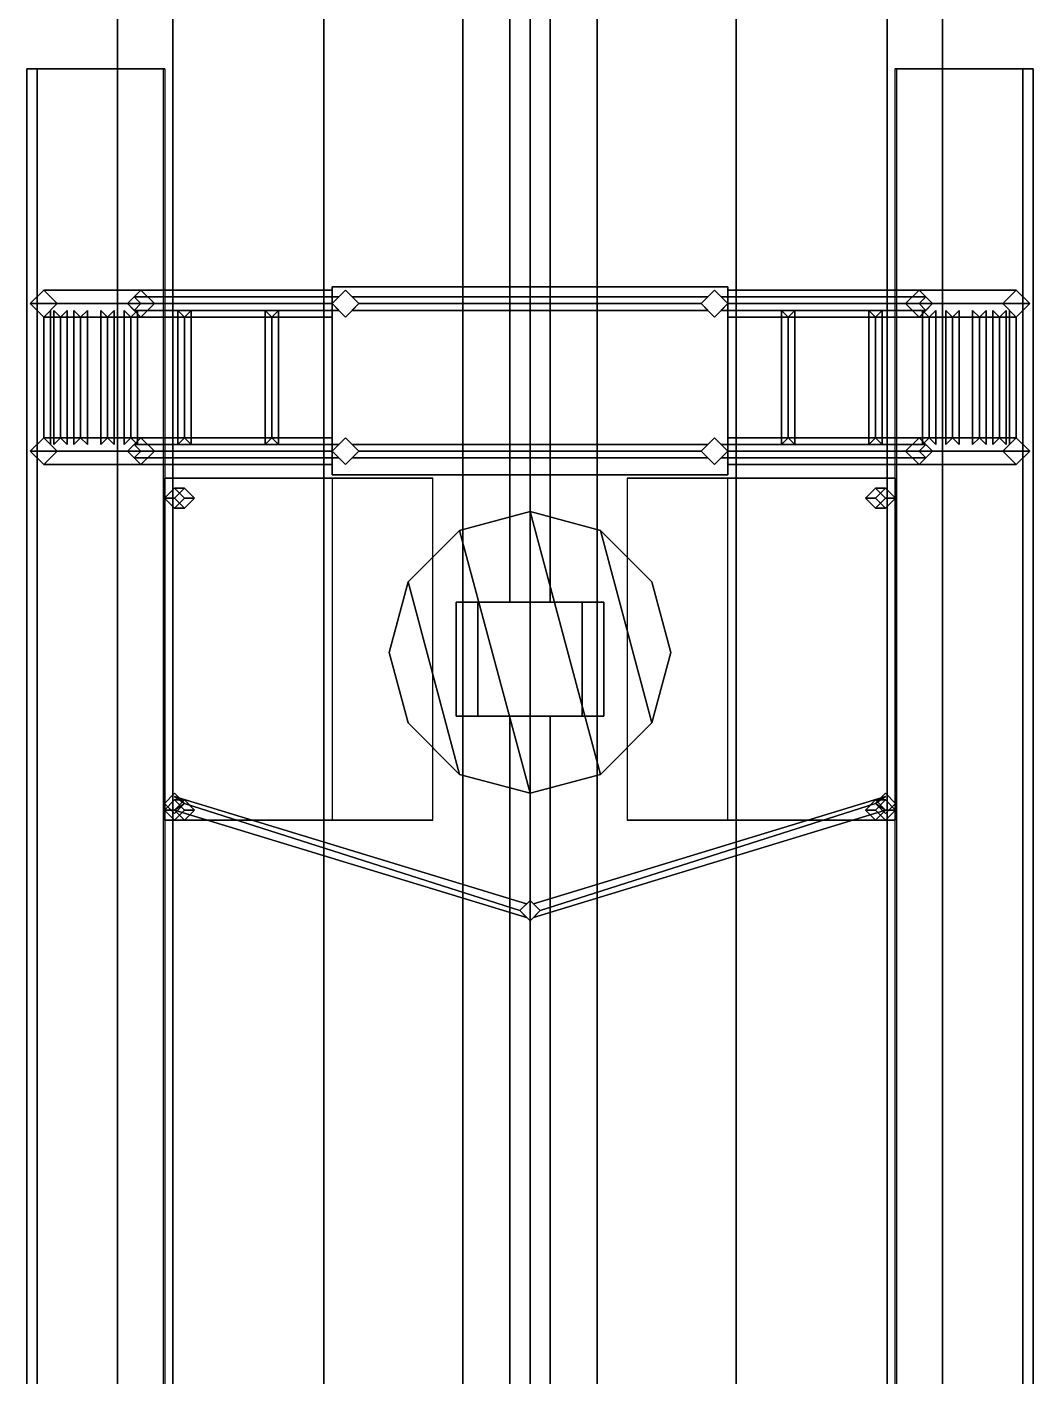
# Model space of a CAD drawing. Extents: x -1.6 to 1.6, y -6.2 to 6.2.
# Drawn here: x -1.5 to 1.5, y -2.218 to 1.805 of the extents above; entities that cross this region are included whole.
import ezdxf

# ---------------------------------------------------------------- set-up
doc = ezdxf.new("R2010")
doc.units = 0
doc.layers.get('0').update_dxf_attribs({"linetype": 'CONTINUOUS'})

msp = doc.modelspace()

# ---------------------------------------------------------------- linework, layer by layer
for points in [[(-1.0652, 4.75, 3.165), (-1.23, 4.75, 2.55), (-1.23, -4.69, 2.55), (-1.0652, -4.69, 3.165)], [(-1.23, 4.75, 2.55), (-1.0652, 4.75, 1.935), (-1.0652, -4.69, 1.935), (-1.23, -4.69, 2.55)], [(-0.615, 4.75, 3.6152), (-1.0652, 4.75, 3.165), (-1.0652, -4.69, 3.165), (-0.615, -4.69, 3.6152)], [(-1.0652, 4.75, 1.935), (-0.615, 4.75, 1.4848), (-0.615, -4.69, 1.4848), (-1.0652, -4.69, 1.935)], [(0, 4.75, 3.78), (-0.615, 4.75, 3.6152), (-0.615, -4.69, 3.6152), (0, -4.69, 3.78)], [(-0.615, 4.75, 1.4848), (0, 4.75, 1.32), (0, -4.69, 1.32), (-0.615, -4.69, 1.4848)], [(0.615, 4.75, 3.6152), (0, 4.75, 3.78), (0, -4.69, 3.78), (0.615, -4.69, 3.6152)], [(0, 4.75, 1.32), (0.615, 4.75, 1.4848), (0.615, -4.69, 1.4848), (0, -4.69, 1.32)], [(1.0652, 4.75, 3.165), (0.615, 4.75, 3.6152), (0.615, -4.69, 3.6152), (1.0652, -4.69, 3.165)], [(0.615, 4.75, 1.4848), (1.0652, 4.75, 1.935), (1.0652, -4.69, 1.935), (0.615, -4.69, 1.4848)], [(1.23, 4.75, 2.55), (1.0652, 4.75, 3.165), (1.0652, -4.69, 3.165), (1.23, -4.69, 2.55)], [(1.0652, 4.75, 1.935), (1.23, 4.75, 2.55), (1.23, -4.69, 2.55), (1.0652, -4.69, 1.935)], [(-0.2, 3.72, 1.2), (-0.2, -3.71, 1.2), (-0.2, -3.71, 1.32), (-0.2, 3.72, 1.32)], [(0.2, 3.72, 1.2), (0.2, -3.71, 1.2), (-0.2, -3.71, 1.2), (-0.2, 3.72, 1.2)], [(-0.2, 3.72, 1.32), (-0.2, -3.71, 1.32), (0.2, -3.71, 1.32), (0.2, 3.72, 1.32)], [(0.2, -3.71, 1.32), (0.2, -3.71, 1.2), (0.2, 3.72, 1.2), (0.2, 3.72, 1.32)], [(0, 3.7, 0.9), (-0.06, 3.7, 0.84), (-0.06, 0.09, 0.84), (0, 0.09, 0.9)], [(-0.06, 3.7, 0.84), (0, 3.7, 0.78), (0, 0.09, 0.78), (-0.06, 0.09, 0.84)], [(0.06, 3.7, 0.84), (0, 3.7, 0.9), (0, 0.09, 0.9), (0.06, 0.09, 0.84)], [(0, 3.7, 0.78), (0.06, 3.7, 0.84), (0.06, 0.09, 0.84), (0, 0.09, 0.78)], [(-1.0887, 1.68, 2.0225), (-1.47, 1.68, 1.79), (-1.5, 1.68, 1.79), (-1.0929, 1.68, 2.0382)], [(-1.0929, 1.68, 2.0382), (-1.5, 1.68, 1.79), (-1.5, -2.72, 1.79), (-1.0929, -2.72, 2.0382)], [(-1.5, -2.72, 1.79), (-1.5, 1.68, 1.79), (-1.47, 1.68, 1.79), (-1.47, -2.72, 1.79)], [(-1.47, -2.72, 1.79), (-1.47, 1.68, 1.79), (-1.0887, 1.68, 2.0225), (-1.0887, -2.72, 2.0225)], [(1.47, 1.68, 1.79), (1.47, -2.72, 1.79), (1.0887, -2.72, 2.0225), (1.0887, 1.68, 2.0225)], [(1.0929, 1.68, 2.0382), (1.5, 1.68, 1.79), (1.47, 1.68, 1.79), (1.0887, 1.68, 2.0225)], [(1.0929, -2.72, 2.0382), (1.5, -2.72, 1.79), (1.5, 1.68, 1.79), (1.0929, 1.68, 2.0382)], [(1.5, 1.68, 1.79), (1.5, -2.72, 1.79), (1.47, -2.72, 1.79), (1.47, 1.68, 1.79)], [(-1.45, 1.02, 1.93), (-1.49, 0.98, 1.93), (-1.2, 0.98, 3.25), (-1.16, 1.02, 3.25)], [(-1.45, 1.02, 0.6), (-1.49, 0.98, 0.6), (-1.49, 0.98, 1.93), (-1.45, 1.02, 1.93)], [(-1.41, 0.98, 1.93), (-1.45, 1.02, 1.93), (-1.16, 1.02, 3.25), (-1.12, 0.98, 3.25)], [(-1.41, 0.98, 0.6), (-1.45, 1.02, 0.6), (-1.45, 1.02, 1.93), (-1.41, 0.98, 1.93)], [(-1.16, 1.02, 3.25), (-1.2, 0.98, 3.25), (-0.59, 0.98, 3.87), (-0.59, 1.02, 3.83)], [(-1.12, 0.98, 3.25), (-1.16, 1.02, 3.25), (-0.59, 1.02, 3.83), (-0.59, 0.98, 3.79)], [(-0.59, 1.03, 3.79), (-0.59, 0.47, 3.79), (-0.59, 0.47, 3.88), (-0.59, 1.03, 3.88)], [(0.59, 1.03, 3.88), (0.59, 1.03, 3.79), (-0.59, 1.03, 3.79), (-0.59, 1.03, 3.88)], [(0.59, 1.03, 3.79), (0.59, 0.47, 3.79), (-0.59, 0.47, 3.79), (-0.59, 1.03, 3.79)], [(-0.59, 1.03, 3.88), (-0.59, 0.47, 3.88), (0.59, 0.47, 3.88), (0.59, 1.03, 3.88)], [(-0.55, 1.02, 3.88), (-0.59, 0.98, 3.88), (-0.59, 0.98, 4.33), (-0.55, 1.02, 4.33)], [(-0.55, 1.02, 4.33), (-0.59, 0.98, 4.33), (-0.55, 0.94, 4.33), (-0.51, 0.98, 4.33)], [(-0.51, 0.98, 3.88), (-0.55, 1.02, 3.88), (-0.55, 1.02, 4.33), (-0.51, 0.98, 4.33)], [(0.55, 1.02, 3.88), (0.51, 0.98, 3.88), (0.51, 0.98, 4.33), (0.55, 1.02, 4.33)], [(0.55, 1.02, 4.33), (0.51, 0.98, 4.33), (0.55, 0.94, 4.33), (0.59, 0.98, 4.33)], [(0.59, 0.98, 3.88), (0.55, 1.02, 3.88), (0.55, 1.02, 4.33), (0.59, 0.98, 4.33)], [(0.59, 0.47, 3.88), (0.59, 0.47, 3.79), (0.59, 1.03, 3.79), (0.59, 1.03, 3.88)], [(1.16, 1.02, 3.25), (1.12, 0.98, 3.25), (0.59, 0.98, 3.79), (0.59, 1.02, 3.83)], [(1.2, 0.98, 3.25), (1.16, 1.02, 3.25), (0.59, 1.02, 3.83), (0.59, 0.98, 3.87)], [(1.45, 1.02, 1.93), (1.41, 0.98, 1.93), (1.12, 0.98, 3.25), (1.16, 1.02, 3.25)], [(1.49, 0.98, 1.93), (1.45, 1.02, 1.93), (1.16, 1.02, 3.25), (1.2, 0.98, 3.25)], [(1.45, 1.02, 0.6), (1.41, 0.98, 0.6), (1.41, 0.98, 1.93), (1.45, 1.02, 1.93)], [(1.49, 0.98, 0.6), (1.45, 1.02, 0.6), (1.45, 1.02, 1.93), (1.49, 0.98, 1.93)], [(-1.49, 0.98, 1.93), (-1.45, 0.94, 1.93), (-1.16, 0.94, 3.25), (-1.2, 0.98, 3.25)], [(-1.49, 0.98, 0.6), (-1.45, 0.94, 0.6), (-1.45, 0.94, 1.93), (-1.49, 0.98, 1.93)], [(-1.45, 0.94, 1.93), (-1.41, 0.98, 1.93), (-1.12, 0.98, 3.25), (-1.16, 0.94, 3.25)], [(-1.45, 0.94, 0.6), (-1.41, 0.98, 0.6), (-1.41, 0.98, 1.93), (-1.45, 0.94, 1.93)], [(-0.59, 0.98, 4.33), (-0.57, 1, 4.31), (-1.18, 1, 3.35), (-1.2, 0.98, 3.35)], [(-1.2, 0.98, 3.35), (-1.18, 1, 3.35), (-1.18, 1, 3.25), (-1.2, 0.98, 3.25)], [(-1.2, 0.98, 3.25), (-1.16, 0.94, 3.25), (-0.59, 0.94, 3.83), (-0.59, 0.98, 3.87)], [(-0.57, 0.96, 4.31), (-0.59, 0.98, 4.33), (-1.2, 0.98, 3.35), (-1.18, 0.96, 3.35)], [(-1.18, 0.96, 3.35), (-1.2, 0.98, 3.35), (-1.2, 0.98, 3.25), (-1.18, 0.96, 3.25)], [(-0.57, 1, 4.31), (-0.59, 0.98, 4.29), (-1.16, 0.98, 3.35), (-1.18, 1, 3.35)], [(-1.18, 1, 3.35), (-1.16, 0.98, 3.35), (-1.16, 0.98, 3.29), (-1.18, 1, 3.25)], [(-0.59, 0.98, 4.29), (-0.57, 0.96, 4.31), (-1.18, 0.96, 3.35), (-1.16, 0.98, 3.35)], [(-1.16, 0.98, 3.35), (-1.18, 0.96, 3.35), (-1.18, 0.96, 3.25), (-1.16, 0.98, 3.29)], [(-1.16, 0.94, 3.25), (-1.12, 0.98, 3.25), (-0.59, 0.98, 3.79), (-0.59, 0.94, 3.83)], [(-0.59, 0.98, 3.88), (-0.55, 0.94, 3.88), (-0.55, 0.94, 4.33), (-0.59, 0.98, 4.33)], [(-0.55, 0.94, 3.88), (-0.51, 0.98, 3.88), (-0.51, 0.98, 4.33), (-0.55, 0.94, 4.33)], [(0.51, 0.98, 4.33), (0.53, 1, 4.31), (-0.53, 1, 4.31), (-0.51, 0.98, 4.33)], [(0.53, 1, 4.31), (0.51, 0.98, 4.29), (-0.51, 0.98, 4.29), (-0.53, 1, 4.31)], [(0.53, 0.96, 4.31), (0.51, 0.98, 4.33), (-0.51, 0.98, 4.33), (-0.53, 0.96, 4.31)], [(0.51, 0.98, 4.29), (0.53, 0.96, 4.31), (-0.53, 0.96, 4.31), (-0.51, 0.98, 4.29)], [(0.51, 0.98, 3.88), (0.55, 0.94, 3.88), (0.55, 0.94, 4.33), (0.51, 0.98, 4.33)], [(0.55, 0.94, 3.88), (0.59, 0.98, 3.88), (0.59, 0.98, 4.33), (0.55, 0.94, 4.33)], [(0.57, 1, 4.31), (0.59, 0.98, 4.33), (1.2, 0.98, 3.35), (1.18, 1, 3.35)], [(0.59, 0.98, 4.29), (0.57, 1, 4.31), (1.18, 1, 3.35), (1.16, 0.98, 3.35)], [(0.59, 0.98, 4.33), (0.57, 0.96, 4.31), (1.18, 0.96, 3.35), (1.2, 0.98, 3.35)], [(0.57, 0.96, 4.31), (0.59, 0.98, 4.29), (1.16, 0.98, 3.35), (1.18, 0.96, 3.35)], [(1.16, 0.94, 3.25), (1.2, 0.98, 3.25), (0.59, 0.98, 3.87), (0.59, 0.94, 3.83)], [(1.12, 0.98, 3.25), (1.16, 0.94, 3.25), (0.59, 0.94, 3.83), (0.59, 0.98, 3.79)], [(1.41, 0.98, 1.93), (1.45, 0.94, 1.93), (1.16, 0.94, 3.25), (1.12, 0.98, 3.25)], [(1.16, 0.98, 3.35), (1.18, 1, 3.35), (1.18, 1, 3.25), (1.16, 0.98, 3.29)], [(1.18, 0.96, 3.35), (1.16, 0.98, 3.35), (1.16, 0.98, 3.29), (1.18, 0.96, 3.25)], [(1.45, 0.94, 1.93), (1.49, 0.98, 1.93), (1.2, 0.98, 3.25), (1.16, 0.94, 3.25)], [(1.18, 1, 3.35), (1.2, 0.98, 3.35), (1.2, 0.98, 3.25), (1.18, 1, 3.25)], [(1.2, 0.98, 3.35), (1.18, 0.96, 3.35), (1.18, 0.96, 3.25), (1.2, 0.98, 3.25)], [(1.41, 0.98, 0.6), (1.45, 0.94, 0.6), (1.45, 0.94, 1.93), (1.41, 0.98, 1.93)], [(1.45, 0.94, 0.6), (1.49, 0.98, 0.6), (1.49, 0.98, 1.93), (1.45, 0.94, 1.93)], [(-1.45, 0.94, 0.64), (-1.47, 0.96, 0.62), (-1.47, 0.56, 0.62), (-1.45, 0.58, 0.64)], [(-1.47, 0.96, 0.62), (-1.45, 0.94, 0.6), (-1.45, 0.58, 0.6), (-1.47, 0.56, 0.62)], [(-1.45, 0.94, 1.02), (-1.47, 0.96, 1), (-1.47, 0.56, 1), (-1.45, 0.58, 1.02)], [(-1.47, 0.96, 1), (-1.45, 0.94, 0.98), (-1.45, 0.58, 0.98), (-1.47, 0.56, 1)], [(-1.45, 0.94, 1.31), (-1.47, 0.96, 1.29), (-1.47, 0.56, 1.29), (-1.45, 0.58, 1.31)], [(-1.47, 0.96, 1.29), (-1.45, 0.94, 1.27), (-1.45, 0.58, 1.27), (-1.47, 0.56, 1.29)], [(-1.45, 0.94, 1.58), (-1.47, 0.96, 1.56), (-1.47, 0.56, 1.56), (-1.45, 0.58, 1.58)], [(-1.47, 0.96, 1.56), (-1.45, 0.94, 1.54), (-1.45, 0.58, 1.54), (-1.47, 0.56, 1.56)], [(-1.45, 0.94, 1.91), (-1.47, 0.96, 1.89), (-1.47, 0.56, 1.89), (-1.45, 0.58, 1.91)], [(-1.47, 0.96, 1.89), (-1.45, 0.94, 1.87), (-1.45, 0.58, 1.87), (-1.47, 0.56, 1.89)], [(-1.43, 0.96, 0.62), (-1.45, 0.94, 0.64), (-1.45, 0.58, 0.64), (-1.43, 0.56, 0.62)], [(-1.45, 0.94, 0.6), (-1.43, 0.96, 0.62), (-1.43, 0.56, 0.62), (-1.45, 0.58, 0.6)], [(-1.43, 0.96, 1), (-1.45, 0.94, 1.02), (-1.45, 0.58, 1.02), (-1.43, 0.56, 1)], [(-1.45, 0.94, 0.98), (-1.43, 0.96, 1), (-1.43, 0.56, 1), (-1.45, 0.58, 0.98)], [(-1.43, 0.96, 1.29), (-1.45, 0.94, 1.31), (-1.45, 0.58, 1.31), (-1.43, 0.56, 1.29)], [(-1.45, 0.94, 1.27), (-1.43, 0.96, 1.29), (-1.43, 0.56, 1.29), (-1.45, 0.58, 1.27)], [(-1.43, 0.96, 1.56), (-1.45, 0.94, 1.58), (-1.45, 0.58, 1.58), (-1.43, 0.56, 1.56)], [(-1.45, 0.94, 1.54), (-1.43, 0.96, 1.56), (-1.43, 0.56, 1.56), (-1.45, 0.58, 1.54)], [(-1.43, 0.96, 1.89), (-1.45, 0.94, 1.91), (-1.45, 0.58, 1.91), (-1.43, 0.56, 1.89)], [(-1.45, 0.94, 1.87), (-1.43, 0.96, 1.89), (-1.43, 0.56, 1.89), (-1.45, 0.58, 1.87)], [(-1.4, 0.94, 2.18), (-1.42, 0.96, 2.16), (-1.42, 0.56, 2.16), (-1.4, 0.58, 2.18)], [(-1.42, 0.96, 2.16), (-1.4, 0.94, 2.14), (-1.4, 0.58, 2.14), (-1.42, 0.56, 2.16)], [(-1.38, 0.96, 2.16), (-1.4, 0.94, 2.18), (-1.4, 0.58, 2.18), (-1.38, 0.56, 2.16)], [(-1.4, 0.94, 2.14), (-1.38, 0.96, 2.16), (-1.38, 0.56, 2.16), (-1.4, 0.58, 2.14)], [(-1.34, 0.94, 2.44), (-1.36, 0.96, 2.42), (-1.36, 0.56, 2.42), (-1.34, 0.58, 2.44)], [(-1.36, 0.96, 2.42), (-1.34, 0.94, 2.4), (-1.34, 0.58, 2.4), (-1.36, 0.56, 2.42)], [(-1.32, 0.96, 2.42), (-1.34, 0.94, 2.44), (-1.34, 0.58, 2.44), (-1.32, 0.56, 2.42)], [(-1.34, 0.94, 2.4), (-1.32, 0.96, 2.42), (-1.32, 0.56, 2.42), (-1.34, 0.58, 2.4)], [(-1.26, 0.94, 2.79), (-1.28, 0.96, 2.77), (-1.28, 0.56, 2.77), (-1.26, 0.58, 2.79)], [(-1.28, 0.96, 2.77), (-1.26, 0.94, 2.75), (-1.26, 0.58, 2.75), (-1.28, 0.56, 2.77)], [(-1.24, 0.96, 2.77), (-1.26, 0.94, 2.79), (-1.26, 0.58, 2.79), (-1.24, 0.56, 2.77)], [(-1.26, 0.94, 2.75), (-1.24, 0.96, 2.77), (-1.24, 0.56, 2.77), (-1.26, 0.58, 2.75)], [(-1.19, 0.94, 3.12), (-1.21, 0.96, 3.1), (-1.21, 0.56, 3.1), (-1.19, 0.58, 3.12)], [(-1.21, 0.96, 3.1), (-1.19, 0.94, 3.08), (-1.19, 0.58, 3.08), (-1.21, 0.56, 3.1)], [(-1.17, 0.96, 3.1), (-1.19, 0.94, 3.12), (-1.19, 0.58, 3.12), (-1.17, 0.56, 3.1)], [(-1.19, 0.94, 3.08), (-1.17, 0.96, 3.1), (-1.17, 0.56, 3.1), (-1.19, 0.58, 3.08)], [(-1.03, 0.94, 3.4), (-1.05, 0.96, 3.38), (-1.05, 0.56, 3.38), (-1.03, 0.58, 3.4)], [(-1.05, 0.96, 3.38), (-1.03, 0.94, 3.36), (-1.03, 0.58, 3.36), (-1.05, 0.56, 3.38)], [(-1.01, 0.96, 3.38), (-1.03, 0.94, 3.4), (-1.03, 0.58, 3.4), (-1.01, 0.56, 3.38)], [(-1.03, 0.94, 3.36), (-1.01, 0.96, 3.38), (-1.01, 0.56, 3.38), (-1.03, 0.58, 3.36)], [(-0.77, 0.94, 3.67), (-0.79, 0.96, 3.65), (-0.79, 0.56, 3.65), (-0.77, 0.58, 3.67)], [(-0.79, 0.96, 3.65), (-0.77, 0.94, 3.63), (-0.77, 0.58, 3.63), (-0.79, 0.56, 3.65)], [(-0.75, 0.96, 3.65), (-0.77, 0.94, 3.67), (-0.77, 0.58, 3.67), (-0.75, 0.56, 3.65)], [(-0.77, 0.94, 3.63), (-0.75, 0.96, 3.65), (-0.75, 0.56, 3.65), (-0.77, 0.58, 3.63)], [(0.75, 0.56, 3.65), (0.77, 0.58, 3.67), (0.77, 0.94, 3.67), (0.75, 0.96, 3.65)], [(0.77, 0.58, 3.63), (0.75, 0.56, 3.65), (0.75, 0.96, 3.65), (0.77, 0.94, 3.63)], [(0.77, 0.58, 3.67), (0.79, 0.56, 3.65), (0.79, 0.96, 3.65), (0.77, 0.94, 3.67)], [(0.79, 0.56, 3.65), (0.77, 0.58, 3.63), (0.77, 0.94, 3.63), (0.79, 0.96, 3.65)], [(1.01, 0.56, 3.38), (1.03, 0.58, 3.4), (1.03, 0.94, 3.4), (1.01, 0.96, 3.38)], [(1.03, 0.58, 3.36), (1.01, 0.56, 3.38), (1.01, 0.96, 3.38), (1.03, 0.94, 3.36)], [(1.03, 0.58, 3.4), (1.05, 0.56, 3.38), (1.05, 0.96, 3.38), (1.03, 0.94, 3.4)], [(1.05, 0.56, 3.38), (1.03, 0.58, 3.36), (1.03, 0.94, 3.36), (1.05, 0.96, 3.38)], [(1.17, 0.56, 3.1), (1.19, 0.58, 3.12), (1.19, 0.94, 3.12), (1.17, 0.96, 3.1)], [(1.19, 0.58, 3.08), (1.17, 0.56, 3.1), (1.17, 0.96, 3.1), (1.19, 0.94, 3.08)], [(1.19, 0.58, 3.12), (1.21, 0.56, 3.1), (1.21, 0.96, 3.1), (1.19, 0.94, 3.12)], [(1.21, 0.56, 3.1), (1.19, 0.58, 3.08), (1.19, 0.94, 3.08), (1.21, 0.96, 3.1)], [(1.24, 0.56, 2.77), (1.26, 0.58, 2.79), (1.26, 0.94, 2.79), (1.24, 0.96, 2.77)], [(1.26, 0.58, 2.75), (1.24, 0.56, 2.77), (1.24, 0.96, 2.77), (1.26, 0.94, 2.75)], [(1.26, 0.58, 2.79), (1.28, 0.56, 2.77), (1.28, 0.96, 2.77), (1.26, 0.94, 2.79)], [(1.28, 0.56, 2.77), (1.26, 0.58, 2.75), (1.26, 0.94, 2.75), (1.28, 0.96, 2.77)], [(1.32, 0.56, 2.42), (1.34, 0.58, 2.44), (1.34, 0.94, 2.44), (1.32, 0.96, 2.42)], [(1.34, 0.58, 2.4), (1.32, 0.56, 2.42), (1.32, 0.96, 2.42), (1.34, 0.94, 2.4)], [(1.34, 0.58, 2.44), (1.36, 0.56, 2.42), (1.36, 0.96, 2.42), (1.34, 0.94, 2.44)], [(1.36, 0.56, 2.42), (1.34, 0.58, 2.4), (1.34, 0.94, 2.4), (1.36, 0.96, 2.42)], [(1.38, 0.56, 2.16), (1.4, 0.58, 2.18), (1.4, 0.94, 2.18), (1.38, 0.96, 2.16)], [(1.4, 0.58, 2.14), (1.38, 0.56, 2.16), (1.38, 0.96, 2.16), (1.4, 0.94, 2.14)], [(1.4, 0.58, 2.18), (1.42, 0.56, 2.16), (1.42, 0.96, 2.16), (1.4, 0.94, 2.18)], [(1.42, 0.56, 2.16), (1.4, 0.58, 2.14), (1.4, 0.94, 2.14), (1.42, 0.96, 2.16)], [(1.43, 0.56, 0.62), (1.45, 0.58, 0.64), (1.45, 0.94, 0.64), (1.43, 0.96, 0.62)], [(1.45, 0.58, 0.6), (1.43, 0.56, 0.62), (1.43, 0.96, 0.62), (1.45, 0.94, 0.6)], [(1.43, 0.56, 1), (1.45, 0.58, 1.02), (1.45, 0.94, 1.02), (1.43, 0.96, 1)], [(1.45, 0.58, 0.98), (1.43, 0.56, 1), (1.43, 0.96, 1), (1.45, 0.94, 0.98)], [(1.43, 0.56, 1.29), (1.45, 0.58, 1.31), (1.45, 0.94, 1.31), (1.43, 0.96, 1.29)], [(1.45, 0.58, 1.27), (1.43, 0.56, 1.29), (1.43, 0.96, 1.29), (1.45, 0.94, 1.27)], [(1.43, 0.56, 1.56), (1.45, 0.58, 1.58), (1.45, 0.94, 1.58), (1.43, 0.96, 1.56)], [(1.45, 0.58, 1.54), (1.43, 0.56, 1.56), (1.43, 0.96, 1.56), (1.45, 0.94, 1.54)], [(1.43, 0.56, 1.89), (1.45, 0.58, 1.91), (1.45, 0.94, 1.91), (1.43, 0.96, 1.89)], [(1.45, 0.58, 1.87), (1.43, 0.56, 1.89), (1.43, 0.96, 1.89), (1.45, 0.94, 1.87)], [(1.45, 0.58, 0.64), (1.47, 0.56, 0.62), (1.47, 0.96, 0.62), (1.45, 0.94, 0.64)], [(1.47, 0.56, 0.62), (1.45, 0.58, 0.6), (1.45, 0.94, 0.6), (1.47, 0.96, 0.62)], [(1.45, 0.58, 1.02), (1.47, 0.56, 1), (1.47, 0.96, 1), (1.45, 0.94, 1.02)], [(1.47, 0.56, 1), (1.45, 0.58, 0.98), (1.45, 0.94, 0.98), (1.47, 0.96, 1)], [(1.45, 0.58, 1.31), (1.47, 0.56, 1.29), (1.47, 0.96, 1.29), (1.45, 0.94, 1.31)], [(1.47, 0.56, 1.29), (1.45, 0.58, 1.27), (1.45, 0.94, 1.27), (1.47, 0.96, 1.29)], [(1.45, 0.58, 1.58), (1.47, 0.56, 1.56), (1.47, 0.96, 1.56), (1.45, 0.94, 1.58)], [(1.47, 0.56, 1.56), (1.45, 0.58, 1.54), (1.45, 0.94, 1.54), (1.47, 0.96, 1.56)], [(1.45, 0.58, 1.91), (1.47, 0.56, 1.89), (1.47, 0.96, 1.89), (1.45, 0.94, 1.91)], [(1.47, 0.56, 1.89), (1.45, 0.58, 1.87), (1.45, 0.94, 1.87), (1.47, 0.96, 1.89)], [(-1.45, 0.58, 1.93), (-1.49, 0.54, 1.93), (-1.2, 0.54, 3.25), (-1.16, 0.58, 3.25)], [(-1.45, 0.58, 0.6), (-1.49, 0.54, 0.6), (-1.49, 0.54, 1.93), (-1.45, 0.58, 1.93)], [(-1.41, 0.54, 1.93), (-1.45, 0.58, 1.93), (-1.16, 0.58, 3.25), (-1.12, 0.54, 3.25)], [(-1.41, 0.54, 0.6), (-1.45, 0.58, 0.6), (-1.45, 0.58, 1.93), (-1.41, 0.54, 1.93)], [(-1.16, 0.58, 3.25), (-1.2, 0.54, 3.25), (-0.59, 0.54, 3.87), (-0.59, 0.58, 3.83)], [(-1.12, 0.54, 3.25), (-1.16, 0.58, 3.25), (-0.59, 0.58, 3.83), (-0.59, 0.54, 3.79)], [(-0.55, 0.58, 3.88), (-0.59, 0.54, 3.88), (-0.59, 0.54, 4.33), (-0.55, 0.58, 4.33)], [(-0.55, 0.58, 4.33), (-0.59, 0.54, 4.33), (-0.55, 0.5, 4.33), (-0.51, 0.54, 4.33)], [(-0.51, 0.54, 3.88), (-0.55, 0.58, 3.88), (-0.55, 0.58, 4.33), (-0.51, 0.54, 4.33)], [(0.55, 0.58, 3.88), (0.51, 0.54, 3.88), (0.51, 0.54, 4.33), (0.55, 0.58, 4.33)], [(0.55, 0.58, 4.33), (0.51, 0.54, 4.33), (0.55, 0.5, 4.33), (0.59, 0.54, 4.33)], [(0.59, 0.54, 3.88), (0.55, 0.58, 3.88), (0.55, 0.58, 4.33), (0.59, 0.54, 4.33)], [(1.16, 0.58, 3.25), (1.12, 0.54, 3.25), (0.59, 0.54, 3.79), (0.59, 0.58, 3.83)], [(1.2, 0.54, 3.25), (1.16, 0.58, 3.25), (0.59, 0.58, 3.83), (0.59, 0.54, 3.87)], [(1.45, 0.58, 1.93), (1.41, 0.54, 1.93), (1.12, 0.54, 3.25), (1.16, 0.58, 3.25)], [(1.49, 0.54, 1.93), (1.45, 0.58, 1.93), (1.16, 0.58, 3.25), (1.2, 0.54, 3.25)], [(1.45, 0.58, 0.6), (1.41, 0.54, 0.6), (1.41, 0.54, 1.93), (1.45, 0.58, 1.93)], [(1.49, 0.54, 0.6), (1.45, 0.58, 0.6), (1.45, 0.58, 1.93), (1.49, 0.54, 1.93)], [(-1.49, 0.54, 1.93), (-1.45, 0.5, 1.93), (-1.16, 0.5, 3.25), (-1.2, 0.54, 3.25)], [(-1.49, 0.54, 0.6), (-1.45, 0.5, 0.6), (-1.45, 0.5, 1.93), (-1.49, 0.54, 1.93)], [(-1.45, 0.5, 1.93), (-1.41, 0.54, 1.93), (-1.12, 0.54, 3.25), (-1.16, 0.5, 3.25)], [(-1.45, 0.5, 0.6), (-1.41, 0.54, 0.6), (-1.41, 0.54, 1.93), (-1.45, 0.5, 1.93)], [(-0.59, 0.54, 4.33), (-0.57, 0.56, 4.31), (-1.18, 0.56, 3.35), (-1.2, 0.54, 3.35)], [(-1.2, 0.54, 3.35), (-1.18, 0.56, 3.35), (-1.18, 0.56, 3.25), (-1.2, 0.54, 3.25)], [(-1.2, 0.54, 3.25), (-1.16, 0.5, 3.25), (-0.59, 0.5, 3.83), (-0.59, 0.54, 3.87)], [(-0.57, 0.52, 4.31), (-0.59, 0.54, 4.33), (-1.2, 0.54, 3.35), (-1.18, 0.52, 3.35)], [(-1.18, 0.52, 3.35), (-1.2, 0.54, 3.35), (-1.2, 0.54, 3.25), (-1.18, 0.52, 3.25)], [(-0.57, 0.56, 4.31), (-0.59, 0.54, 4.29), (-1.16, 0.54, 3.35), (-1.18, 0.56, 3.35)], [(-1.18, 0.56, 3.35), (-1.16, 0.54, 3.35), (-1.16, 0.54, 3.29), (-1.18, 0.56, 3.25)], [(-0.59, 0.54, 4.29), (-0.57, 0.52, 4.31), (-1.18, 0.52, 3.35), (-1.16, 0.54, 3.35)], [(-1.16, 0.54, 3.35), (-1.18, 0.52, 3.35), (-1.18, 0.52, 3.25), (-1.16, 0.54, 3.29)], [(-1.16, 0.5, 3.25), (-1.12, 0.54, 3.25), (-0.59, 0.54, 3.79), (-0.59, 0.5, 3.83)], [(-0.59, 0.54, 3.88), (-0.55, 0.5, 3.88), (-0.55, 0.5, 4.33), (-0.59, 0.54, 4.33)], [(-0.55, 0.5, 3.88), (-0.51, 0.54, 3.88), (-0.51, 0.54, 4.33), (-0.55, 0.5, 4.33)], [(0.51, 0.54, 4.33), (0.53, 0.56, 4.31), (-0.53, 0.56, 4.31), (-0.51, 0.54, 4.33)], [(0.53, 0.56, 4.31), (0.51, 0.54, 4.29), (-0.51, 0.54, 4.29), (-0.53, 0.56, 4.31)], [(0.53, 0.52, 4.31), (0.51, 0.54, 4.33), (-0.51, 0.54, 4.33), (-0.53, 0.52, 4.31)], [(0.51, 0.54, 4.29), (0.53, 0.52, 4.31), (-0.53, 0.52, 4.31), (-0.51, 0.54, 4.29)], [(0.51, 0.54, 3.88), (0.55, 0.5, 3.88), (0.55, 0.5, 4.33), (0.51, 0.54, 4.33)], [(0.55, 0.5, 3.88), (0.59, 0.54, 3.88), (0.59, 0.54, 4.33), (0.55, 0.5, 4.33)], [(0.57, 0.56, 4.31), (0.59, 0.54, 4.33), (1.2, 0.54, 3.35), (1.18, 0.56, 3.35)], [(0.59, 0.54, 4.29), (0.57, 0.56, 4.31), (1.18, 0.56, 3.35), (1.16, 0.54, 3.35)], [(0.59, 0.54, 4.33), (0.57, 0.52, 4.31), (1.18, 0.52, 3.35), (1.2, 0.54, 3.35)], [(0.57, 0.52, 4.31), (0.59, 0.54, 4.29), (1.16, 0.54, 3.35), (1.18, 0.52, 3.35)], [(1.16, 0.5, 3.25), (1.2, 0.54, 3.25), (0.59, 0.54, 3.87), (0.59, 0.5, 3.83)], [(1.12, 0.54, 3.25), (1.16, 0.5, 3.25), (0.59, 0.5, 3.83), (0.59, 0.54, 3.79)], [(1.41, 0.54, 1.93), (1.45, 0.5, 1.93), (1.16, 0.5, 3.25), (1.12, 0.54, 3.25)], [(1.16, 0.54, 3.35), (1.18, 0.56, 3.35), (1.18, 0.56, 3.25), (1.16, 0.54, 3.29)], [(1.18, 0.52, 3.35), (1.16, 0.54, 3.35), (1.16, 0.54, 3.29), (1.18, 0.52, 3.25)], [(1.45, 0.5, 1.93), (1.49, 0.54, 1.93), (1.2, 0.54, 3.25), (1.16, 0.5, 3.25)], [(1.18, 0.56, 3.35), (1.2, 0.54, 3.35), (1.2, 0.54, 3.25), (1.18, 0.56, 3.25)], [(1.2, 0.54, 3.35), (1.18, 0.52, 3.35), (1.18, 0.52, 3.25), (1.2, 0.54, 3.25)], [(1.41, 0.54, 0.6), (1.45, 0.5, 0.6), (1.45, 0.5, 1.93), (1.41, 0.54, 1.93)], [(1.45, 0.5, 0.6), (1.49, 0.54, 0.6), (1.49, 0.54, 1.93), (1.45, 0.5, 1.93)], [(-1.09, 0.46, 3.7), (-1.09, 0.46, 3.62), (-1.09, -0.56, 3.62), (-1.09, -0.56, 3.7)], [(-0.29, 0.46, 3.7), (-0.59, 0.46, 3.62), (-1.09, 0.46, 3.62), (-1.09, 0.46, 3.7)], [(-1.09, -0.56, 3.62), (-1.09, 0.46, 3.62), (-0.59, 0.46, 3.62), (-0.59, -0.56, 3.62)], [(-0.29, -0.56, 3.7), (-0.29, 0.46, 3.7), (-1.09, 0.46, 3.7), (-1.09, -0.56, 3.7)], [(-0.59, 0.47, 3.88), (-0.59, 0.47, 3.79), (0.59, 0.47, 3.79), (0.59, 0.47, 3.88)], [(1.09, 0.46, 3.7), (1.09, 0.46, 3.62), (0.59, 0.46, 3.62), (0.29, 0.46, 3.7)], [(0.29, 0.46, 3.7), (0.29, -0.56, 3.7), (1.09, -0.56, 3.7), (1.09, 0.46, 3.7)], [(1.09, 0.46, 3.62), (1.09, -0.56, 3.62), (0.59, -0.56, 3.62), (0.59, 0.46, 3.62)], [(1.09, -0.56, 3.7), (1.09, -0.56, 3.62), (1.09, 0.46, 3.62), (1.09, 0.46, 3.7)], [(-1.03, 0.43, 3.2), (-1.06, 0.4, 3.17), (-1.09, 0.4, 3.62), (-1.06, 0.43, 3.62)], [(-1, 0.4, 3.23), (-1.03, 0.43, 3.2), (-1.06, 0.43, 3.62), (-1.03, 0.4, 3.62)], [(1.03, 0.43, 3.2), (1, 0.4, 3.23), (1.03, 0.4, 3.62), (1.06, 0.43, 3.62)], [(1.06, 0.4, 3.17), (1.03, 0.43, 3.2), (1.06, 0.43, 3.62), (1.09, 0.4, 3.62)], [(-1.06, 0.4, 3.17), (-1.03, 0.37, 3.2), (-1.06, 0.37, 3.62), (-1.09, 0.4, 3.62)], [(-1.03, 0.37, 3.2), (-1, 0.4, 3.23), (-1.03, 0.4, 3.62), (-1.06, 0.37, 3.62)], [(1, 0.4, 3.23), (1.03, 0.37, 3.2), (1.06, 0.37, 3.62), (1.03, 0.4, 3.62)], [(1.03, 0.37, 3.2), (1.06, 0.4, 3.17), (1.09, 0.4, 3.62), (1.06, 0.37, 3.62)], [(0, 0.36, 3.78), (-0.21, 0.3037, 3.7), (-0.21, 0.3037, 3.98), (0, 0.36, 3.98)], [(-0.21, 0.3037, 3.98), (0, -0.48, 3.98), (0.21, -0.4237, 3.98), (0, 0.36, 3.98)], [(0.21, 0.3037, 3.7), (0, 0.36, 3.78), (0, 0.36, 3.98), (0.21, 0.3037, 3.98)], [(0, 0.36, 3.98), (0.21, -0.4237, 3.98), (0.3637, -0.27, 3.98), (0.21, 0.3037, 3.98)], [(-0.21, 0.3037, 3.7), (-0.3637, 0.15, 3.7), (-0.3637, 0.15, 3.98), (-0.21, 0.3037, 3.98)], [(-0.3637, 0.15, 3.98), (-0.21, -0.4237, 3.98), (0, -0.48, 3.98), (-0.21, 0.3037, 3.98)], [(0.3637, 0.15, 3.7), (0.21, 0.3037, 3.7), (0.21, 0.3037, 3.98), (0.3637, 0.15, 3.98)], [(0.21, 0.3037, 3.98), (0.3637, -0.27, 3.98), (0.42, -0.06, 3.98), (0.3637, 0.15, 3.98)], [(-0.3637, 0.15, 3.7), (-0.42, -0.06, 3.7), (-0.42, -0.06, 3.98), (-0.3637, 0.15, 3.98)], [(-0.42, -0.06, 3.98), (-0.3637, -0.27, 3.98), (-0.21, -0.4237, 3.98), (-0.3637, 0.15, 3.98)], [(0.42, -0.06, 3.7), (0.3637, 0.15, 3.7), (0.3637, 0.15, 3.98), (0.42, -0.06, 3.98)], [(-0.1556, 0.09, 0.9956), (-0.22, 0.09, 0.84), (-0.22, -0.25, 0.84), (-0.1556, -0.25, 0.9956)], [(-0.22, 0.09, 0.84), (-0.1556, 0.09, 0.6844), (-0.1556, -0.25, 0.6844), (-0.22, -0.25, 0.84)], [(0, 0.09, 1.06), (-0.1556, 0.09, 0.6844), (-0.22, 0.09, 0.84), (-0.1556, 0.09, 0.9956)], [(0, 0.09, 1.06), (-0.1556, 0.09, 0.9956), (-0.1556, -0.25, 0.9956), (0, -0.25, 1.06)], [(-0.1556, 0.09, 0.6844), (0, 0.09, 0.62), (0, -0.25, 0.62), (-0.1556, -0.25, 0.6844)], [(0.1556, 0.09, 0.9956), (0, 0.09, 0.62), (-0.1556, 0.09, 0.6844), (0, 0.09, 1.06)], [(0.1556, 0.09, 0.9956), (0, 0.09, 1.06), (0, -0.25, 1.06), (0.1556, -0.25, 0.9956)], [(0, 0.09, 0.62), (0.1556, 0.09, 0.6844), (0.1556, -0.25, 0.6844), (0, -0.25, 0.62)], [(0.22, 0.09, 0.84), (0.1556, 0.09, 0.6844), (0, 0.09, 0.62), (0.1556, 0.09, 0.9956)], [(0.22, 0.09, 0.84), (0.1556, 0.09, 0.9956), (0.1556, -0.25, 0.9956), (0.22, -0.25, 0.84)], [(0.1556, 0.09, 0.6844), (0.22, 0.09, 0.84), (0.22, -0.25, 0.84), (0.1556, -0.25, 0.6844)], [(-0.42, -0.06, 3.7), (-0.3637, -0.27, 3.7), (-0.3637, -0.27, 3.98), (-0.42, -0.06, 3.98)], [(0.3637, -0.27, 3.7), (0.42, -0.06, 3.7), (0.42, -0.06, 3.98), (0.3637, -0.27, 3.98)], [(-0.3637, -0.27, 3.7), (-0.21, -0.4237, 3.7), (-0.21, -0.4237, 3.98), (-0.3637, -0.27, 3.98)], [(0, -0.25, 0.62), (-0.1556, -0.25, 0.9956), (-0.22, -0.25, 0.84), (-0.1556, -0.25, 0.6844)], [(0.1556, -0.25, 0.6844), (0, -0.25, 1.06), (-0.1556, -0.25, 0.9956), (0, -0.25, 0.62)], [(0, -0.25, 0.9), (-0.06, -0.25, 0.84), (-0.06, -3.69, 0.84), (0, -3.69, 0.9)], [(-0.06, -0.25, 0.84), (0, -0.25, 0.78), (0, -3.69, 0.78), (-0.06, -3.69, 0.84)], [(0.06, -0.25, 0.84), (0, -0.25, 0.9), (0, -3.69, 0.9), (0.06, -3.69, 0.84)], [(0, -0.25, 0.78), (0.06, -0.25, 0.84), (0.06, -3.69, 0.84), (0, -3.69, 0.78)], [(0.22, -0.25, 0.84), (0.1556, -0.25, 0.9956), (0, -0.25, 1.06), (0.1556, -0.25, 0.6844)], [(0.21, -0.4237, 3.7), (0.3637, -0.27, 3.7), (0.3637, -0.27, 3.98), (0.21, -0.4237, 3.98)], [(-0.21, -0.4237, 3.7), (0, -0.48, 3.78), (0, -0.48, 3.98), (-0.21, -0.4237, 3.98)], [(0, -0.48, 3.78), (0.21, -0.4237, 3.7), (0.21, -0.4237, 3.98), (0, -0.48, 3.98)], [(-1.06, -0.48, 3.7), (-1.09, -0.51, 3.7), (-1.09, -0.51, 4), (-1.06, -0.48, 4)], [(-1.06, -0.48, 4), (-1.09, -0.51, 4), (-1.06, -0.54, 4), (-1.03, -0.51, 4)], [(-1.03, -0.51, 3.7), (-1.06, -0.48, 3.7), (-1.06, -0.48, 4), (-1.03, -0.51, 4)], [(1.06, -0.48, 3.7), (1.03, -0.51, 3.7), (1.03, -0.51, 4), (1.06, -0.48, 4)], [(1.06, -0.48, 4), (1.03, -0.51, 4), (1.06, -0.54, 4), (1.09, -0.51, 4)], [(1.09, -0.51, 3.7), (1.06, -0.48, 3.7), (1.06, -0.48, 4), (1.09, -0.51, 4)], [(-1.03, -0.5, 3.2), (-1.06, -0.53, 3.17), (-1.09, -0.53, 3.62), (-1.06, -0.5, 3.62)], [(-1.09, -0.51, 3.7), (-1.06, -0.54, 3.7), (-1.06, -0.54, 4), (-1.09, -0.51, 4)], [(-0.03, -0.83, 4.17), (-0.01, -0.81, 4.15), (-1.06, -0.49, 3.98), (-1.03, -0.51, 4)], [(-0.01, -0.81, 4.15), (-0.03, -0.83, 4.13), (-1.03, -0.51, 3.96), (-1.06, -0.49, 3.98)], [(-1, -0.53, 3.23), (-1.03, -0.5, 3.2), (-1.06, -0.5, 3.62), (-1.03, -0.53, 3.62)], [(-1.06, -0.54, 3.7), (-1.03, -0.51, 3.7), (-1.03, -0.51, 4), (-1.06, -0.54, 4)], [(-0.01, -0.85, 4.15), (-0.03, -0.83, 4.17), (-1.03, -0.51, 4), (-1.06, -0.53, 3.98)], [(-0.03, -0.83, 4.13), (-0.01, -0.85, 4.15), (-1.06, -0.53, 3.98), (-1.03, -0.51, 3.96)], [(0.03, -0.83, 4.13), (0.01, -0.81, 4.15), (1.06, -0.49, 3.98), (1.03, -0.51, 3.96)], [(0.01, -0.81, 4.15), (0.03, -0.83, 4.17), (1.03, -0.51, 4), (1.06, -0.49, 3.98)], [(0.01, -0.85, 4.15), (0.03, -0.83, 4.13), (1.03, -0.51, 3.96), (1.06, -0.53, 3.98)], [(0.03, -0.83, 4.17), (0.01, -0.85, 4.15), (1.06, -0.53, 3.98), (1.03, -0.51, 4)], [(1.03, -0.5, 3.2), (1, -0.53, 3.23), (1.03, -0.53, 3.62), (1.06, -0.5, 3.62)], [(1.06, -0.53, 3.17), (1.03, -0.5, 3.2), (1.06, -0.5, 3.62), (1.09, -0.53, 3.62)], [(1.03, -0.51, 3.7), (1.06, -0.54, 3.7), (1.06, -0.54, 4), (1.03, -0.51, 4)], [(1.06, -0.54, 3.7), (1.09, -0.51, 3.7), (1.09, -0.51, 4), (1.06, -0.54, 4)], [(-1.06, -0.53, 3.17), (-1.03, -0.56, 3.2), (-1.06, -0.56, 3.62), (-1.09, -0.53, 3.62)], [(-1.09, -0.56, 3.7), (-1.09, -0.56, 3.62), (-0.59, -0.56, 3.62), (-0.29, -0.56, 3.7)], [(-1.03, -0.56, 3.2), (-1, -0.53, 3.23), (-1.03, -0.53, 3.62), (-1.06, -0.56, 3.62)], [(0.29, -0.56, 3.7), (0.59, -0.56, 3.62), (1.09, -0.56, 3.62), (1.09, -0.56, 3.7)], [(1, -0.53, 3.23), (1.03, -0.56, 3.2), (1.06, -0.56, 3.62), (1.03, -0.53, 3.62)], [(1.03, -0.56, 3.2), (1.06, -0.53, 3.17), (1.09, -0.53, 3.62), (1.06, -0.56, 3.62)], [(0, -0.8, 3.78), (-0.03, -0.83, 3.77), (-0.03, -0.83, 4.17), (0, -0.8, 4.17)], [(0, -0.8, 4.17), (-0.03, -0.83, 4.17), (0, -0.86, 4.17), (0.03, -0.83, 4.17)], [(0.03, -0.83, 3.77), (0, -0.8, 3.78), (0, -0.8, 4.17), (0.03, -0.83, 4.17)], [(-0.03, -0.83, 3.77), (0, -0.86, 3.78), (0, -0.86, 4.17), (-0.03, -0.83, 4.17)], [(0, -0.86, 3.78), (0.03, -0.83, 3.77), (0.03, -0.83, 4.17), (0, -0.86, 4.17)]]:
    msp.add_3dface(points)

doc.saveas('drawing.dxf')
